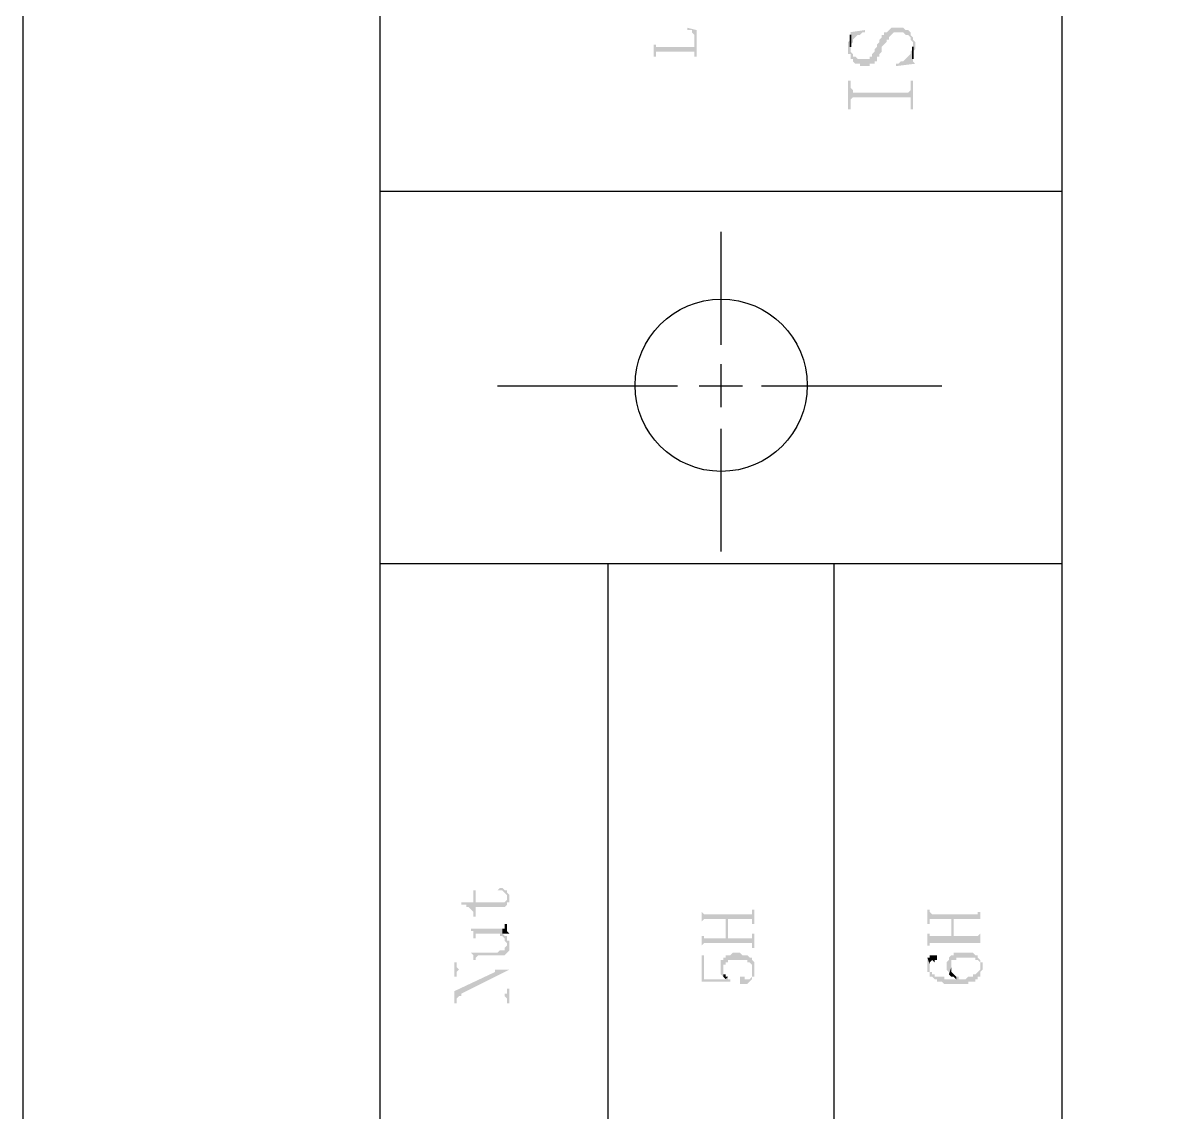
# Model space of a CAD drawing. Header units: millimetres. Extents: x 1167 to 2269, y 1197 to 1555.
# Drawn here: x 1409.28 to 1430.76, y 1433.19 to 1453.65 of the extents above; entities that cross this region are included whole.
import ezdxf

# ---------------------------------------------------------------- set-up
doc = ezdxf.new("R2010")
doc.units = ezdxf.units.MM

msp = doc.modelspace()

# ---------------------------------------------------------------- hatches: boundary and pattern name
at = {"transparency": 33554559}
for points in [[(1421.75988, 1453.55993), (1421.75988, 1453.5148), (1421.85015, 1453.5148), (1421.85015, 1453.46967), (1421.85015, 1453.46967), (1421.89528, 1453.42454), (1421.89528, 1453.01835), (1421.94041, 1453.01835), (1421.94041, 1453.5148)], [(1424.78374, 1453.19887), (1424.78374, 1453.06348), (1424.82887, 1453.06348), (1424.82887, 1452.97321), (1424.874, 1452.97321), (1424.874, 1452.92808), (1424.874, 1452.92808), (1424.91914, 1452.88295), (1425.0094, 1452.88295), (1425.0094, 1452.83782), (1425.18993, 1452.83782), (1425.18993, 1452.88295), (1425.28019, 1452.88295), (1425.28019, 1452.92808), (1425.32533, 1452.92808), (1425.32533, 1453.01835), (1425.37046, 1453.01835), (1425.37046, 1453.06348), (1425.41559, 1453.10861), (1425.41559, 1453.19887), (1425.46072, 1453.24401), (1425.46072, 1453.24401), (1425.50585, 1453.28914), (1425.50585, 1453.33427), (1425.55099, 1453.33427), (1425.55099, 1453.3794), (1425.55099, 1453.3794), (1425.59612, 1453.42454), (1425.59612, 1453.42454), (1425.64125, 1453.46967), (1425.82178, 1453.46967), (1425.86691, 1453.42454), (1425.91204, 1453.42454), (1425.95718, 1453.3794), (1425.95718, 1453.33427), (1426.00231, 1453.28914), (1426.00231, 1453.06348), (1426.00231, 1453.10861), (1426.04744, 1453.15374), (1426.04744, 1453.19887), (1426.04744, 1453.28914), (1426.00231, 1453.33427), (1426.00231, 1453.3794), (1426.00231, 1453.3794), (1425.95718, 1453.42454), (1425.95718, 1453.46967), (1425.95718, 1453.46967), (1425.91204, 1453.5148), (1425.86691, 1453.5148), (1425.82178, 1453.55993), (1425.59612, 1453.55993), (1425.55099, 1453.5148), (1425.55099, 1453.5148), (1425.50585, 1453.46967), (1425.46072, 1453.46967), (1425.46072, 1453.42454), (1425.41559, 1453.42454), (1425.41559, 1453.3794), (1425.37046, 1453.33427), (1425.37046, 1453.28914), (1425.32533, 1453.24401), (1425.32533, 1453.19887), (1425.28019, 1453.15374), (1425.28019, 1453.10861), (1425.23506, 1453.06348), (1425.23506, 1453.01835), (1425.18993, 1453.01835), (1425.18993, 1452.97321), (1424.96427, 1452.97321), (1424.91914, 1453.01835), (1424.874, 1453.01835), (1424.874, 1453.06348), (1424.874, 1453.06348), (1424.82887, 1453.10861), (1424.82887, 1453.3794), (1424.82887, 1453.33427), (1424.78374, 1453.28914), (1424.78374, 1453.24401), (1424.78374, 1453.24401)], [(1424.78374, 1453.46967), (1424.82887, 1453.46967), (1424.82887, 1453.24401), (1424.874, 1453.28914), (1424.874, 1453.33427), (1424.874, 1453.33427), (1424.91914, 1453.3794), (1424.91914, 1453.3794), (1424.96427, 1453.42454), (1425.0094, 1453.42454), (1425.05453, 1453.46967), (1425.09967, 1453.46967), (1425.09967, 1453.5148)], [(1421.12803, 1453.24401), (1421.12803, 1453.01835), (1421.17317, 1453.01835), (1421.17317, 1453.06348), (1421.17317, 1453.10861), (1421.89528, 1453.10861), (1421.89528, 1453.06348), (1421.89528, 1453.24401), (1421.89528, 1453.19887), (1421.17317, 1453.19887), (1421.17317, 1453.24401), (1421.17317, 1453.24401)], [(1425.68638, 1452.88295), (1425.68638, 1452.83782), (1426.04744, 1452.88295), (1426.00231, 1452.92808), (1426.00231, 1452.97321), (1426.00231, 1453.15374), (1425.95718, 1453.10861), (1425.95718, 1453.06348), (1425.95718, 1453.06348), (1425.91204, 1453.01835), (1425.91204, 1453.01835), (1425.86691, 1452.97321), (1425.86691, 1452.97321), (1425.82178, 1452.92808), (1425.77665, 1452.92808), (1425.73152, 1452.88295)], [(1424.78374, 1452.56702), (1424.78374, 1452.02544), (1424.82887, 1452.02544), (1424.82887, 1452.20597), (1424.874, 1452.2511), (1425.95718, 1452.2511), (1425.95718, 1452.02544), (1426.00231, 1452.02544), (1426.00231, 1452.56702), (1425.95718, 1452.56702), (1425.95718, 1452.43163), (1425.95718, 1452.3865), (1425.95718, 1452.3865), (1425.91204, 1452.34136), (1424.874, 1452.34136), (1424.874, 1452.3865), (1424.874, 1452.3865), (1424.82887, 1452.43163), (1424.82887, 1452.56702)], [(1417.51746, 1437.13182), (1417.51746, 1437.08669), (1417.60772, 1437.08669), (1417.60772, 1437.04156), (1417.65286, 1437.04156), (1417.69799, 1436.99642), (1417.69799, 1436.99642), (1417.74312, 1436.95129), (1417.74312, 1436.86103), (1417.78825, 1436.86103), (1417.78825, 1437.04156), (1418.32984, 1437.04156), (1418.37497, 1437.08669), (1418.37497, 1437.22209), (1418.37497, 1437.17695), (1418.37497, 1437.17695), (1418.32984, 1437.13182), (1417.78825, 1437.13182), (1417.78825, 1437.35748), (1417.74312, 1437.35748), (1417.74312, 1437.13182)], [(1418.19444, 1437.35748), (1418.28471, 1437.35748), (1418.32984, 1437.31235), (1418.32984, 1437.31235), (1418.37497, 1437.26722), (1418.37497, 1437.08669), (1418.37497, 1437.13182), (1418.4201, 1437.13182), (1418.4201, 1437.22209), (1418.4201, 1437.26722), (1418.37497, 1437.31235), (1418.37497, 1437.35748), (1418.32984, 1437.35748), (1418.28471, 1437.40261), (1418.23958, 1437.40261)], [(1422.03068, 1436.99642), (1422.03068, 1436.72563), (1422.03068, 1436.77076), (1422.03068, 1436.77076), (1422.07581, 1436.8159), (1422.482, 1436.8159), (1422.482, 1436.45484), (1422.52713, 1436.8159), (1422.97845, 1436.8159), (1422.97845, 1436.77076), (1422.97845, 1436.72563), (1423.02359, 1436.72563), (1423.02359, 1436.99642), (1422.97845, 1436.99642), (1422.97845, 1436.95129), (1422.97845, 1436.90616), (1422.07581, 1436.90616), (1422.03068, 1436.95129)], [(1426.2731, 1436.99642), (1426.2731, 1436.72563), (1426.31823, 1436.72563), (1426.31823, 1436.8159), (1426.72442, 1436.8159), (1426.72442, 1436.49997), (1426.76956, 1436.8159), (1427.26601, 1436.8159), (1427.26601, 1436.72563), (1427.26601, 1436.99642), (1427.26601, 1436.95129), (1427.22088, 1436.95129), (1427.22088, 1436.90616), (1426.36337, 1436.90616), (1426.31823, 1436.95129), (1426.31823, 1436.99642), (1426.31823, 1436.99642)], [(1417.69799, 1436.63537), (1417.69799, 1436.59023), (1417.74312, 1436.59023), (1417.74312, 1436.5451), (1417.74312, 1436.45484), (1417.78825, 1436.45484), (1417.78825, 1436.49997), (1417.78825, 1436.5451), (1418.23958, 1436.5451), (1418.23958, 1436.49997), (1418.28471, 1436.49997), (1418.32984, 1436.45484), (1418.32984, 1436.40971), (1418.32984, 1436.40971), (1418.37497, 1436.36457), (1418.37497, 1436.31944), (1418.37497, 1436.49997), (1418.32984, 1436.49997), (1418.28471, 1436.5451), (1418.28471, 1436.63537)], [(1418.28471, 1436.63537), (1418.28471, 1436.5451), (1418.4201, 1436.5451), (1418.37497, 1436.59023), (1418.37497, 1436.63537), (1418.37497, 1436.72563), (1418.32984, 1436.72563), (1418.32984, 1436.6805), (1418.32984, 1436.63537), (1418.32984, 1436.63537)], [(1422.03068, 1436.5451), (1422.03068, 1436.27431), (1422.03068, 1436.31944), (1422.03068, 1436.31944), (1422.07581, 1436.36457), (1422.97845, 1436.36457), (1422.97845, 1436.27431), (1423.02359, 1436.27431), (1423.02359, 1436.5451), (1422.97845, 1436.5451), (1422.97845, 1436.49997), (1422.97845, 1436.45484), (1422.52713, 1436.45484), (1422.52713, 1436.8159), (1422.482, 1436.45484), (1422.07581, 1436.45484), (1422.07581, 1436.49997), (1422.03068, 1436.49997), (1422.03068, 1436.5451)], [(1426.2731, 1436.5451), (1426.2731, 1436.31944), (1426.31823, 1436.31944), (1426.31823, 1436.36457), (1427.26601, 1436.36457), (1427.26601, 1436.31944), (1427.26601, 1436.5451), (1427.26601, 1436.5451), (1427.22088, 1436.49997), (1426.76956, 1436.49997), (1426.76956, 1436.8159), (1426.72442, 1436.49997), (1426.31823, 1436.49997), (1426.31823, 1436.5451), (1426.31823, 1436.5451)], [(1417.69799, 1436.18405), (1417.69799, 1436.18405), (1417.74312, 1436.13891), (1417.74312, 1436.09378), (1417.74312, 1436.04865), (1417.78825, 1436.04865), (1417.78825, 1436.09378), (1417.78825, 1436.09378), (1417.83339, 1436.13891), (1418.32984, 1436.13891), (1418.37497, 1436.18405), (1418.37497, 1436.18405), (1418.4201, 1436.22918), (1418.4201, 1436.31944), (1418.4201, 1436.40971), (1418.37497, 1436.40971), (1418.37497, 1436.45484), (1418.37497, 1436.49997), (1418.37497, 1436.31944), (1418.37497, 1436.31944), (1418.32984, 1436.27431), (1418.32984, 1436.22918), (1418.23958, 1436.22918), (1418.19444, 1436.18405)], [(1422.39173, 1435.91325), (1422.39173, 1435.86812), (1422.39173, 1435.77786), (1422.39173, 1435.77786), (1422.43687, 1435.73272), (1422.43687, 1435.91325), (1422.43687, 1435.95838), (1422.482, 1435.95838), (1422.482, 1436.00352), (1422.52713, 1436.00352), (1422.52713, 1436.04865), (1422.88819, 1436.04865), (1422.88819, 1436.00352), (1422.93332, 1436.00352), (1422.97845, 1435.95838), (1422.97845, 1435.91325), (1422.97845, 1435.73272), (1423.02359, 1435.73272), (1423.02359, 1435.82299), (1423.02359, 1435.91325), (1423.02359, 1436.00352), (1423.02359, 1436.00352), (1422.97845, 1436.04865), (1422.97845, 1436.09378), (1422.93332, 1436.09378), (1422.88819, 1436.13891), (1422.79792, 1436.13891), (1422.75279, 1436.18405), (1422.6174, 1436.18405), (1422.57226, 1436.13891), (1422.482, 1436.13891), (1422.482, 1436.09378), (1422.43687, 1436.09378), (1422.43687, 1436.04865), (1422.39173, 1436.04865), (1422.39173, 1435.95838), (1422.39173, 1435.95838)], [(1426.63416, 1435.91325), (1426.63416, 1435.86812), (1426.63416, 1435.86812), (1426.67929, 1435.82299), (1426.67929, 1435.77786), (1426.67929, 1435.77786), (1426.72442, 1435.91325), (1426.72442, 1435.95838), (1426.72442, 1436.04865), (1426.81469, 1436.04865), (1426.81469, 1436.09378), (1427.17575, 1436.09378), (1427.17575, 1436.04865), (1427.22088, 1436.04865), (1427.26601, 1436.00352), (1427.26601, 1435.95838), (1427.26601, 1435.77786), (1427.26601, 1435.82299), (1427.31114, 1435.86812), (1427.31114, 1435.91325), (1427.31114, 1436.00352), (1427.26601, 1436.00352), (1427.26601, 1436.04865), (1427.26601, 1436.04865), (1427.22088, 1436.09378), (1427.22088, 1436.13891), (1427.17575, 1436.13891), (1427.13061, 1436.18405), (1426.76956, 1436.18405), (1426.76956, 1436.13891), (1426.72442, 1436.13891), (1426.67929, 1436.09378), (1426.67929, 1436.04865), (1426.63416, 1436.00352), (1426.63416, 1435.95838)], [(1417.38206, 1436.00352), (1417.38206, 1435.73272), (1417.4272, 1435.73272), (1417.4272, 1435.82299), (1417.4272, 1435.82299), (1417.47233, 1435.86812), (1418.14931, 1435.86812), (1418.14931, 1435.82299), (1418.4201, 1435.86812), (1417.47233, 1435.86812), (1417.4272, 1435.91325), (1417.4272, 1436.00352)], [(1422.03068, 1436.13891), (1422.03068, 1435.64246), (1422.57226, 1435.64246), (1422.57226, 1435.68759), (1422.52713, 1435.68759), (1422.52713, 1435.73272), (1422.482, 1435.68759), (1422.07581, 1435.68759), (1422.07581, 1436.13891)], [(1426.2731, 1436.09378), (1426.31823, 1435.95838), (1426.31823, 1436.00352), (1426.31823, 1436.00352), (1426.36337, 1436.04865), (1426.36337, 1436.04865), (1426.4085, 1436.00352), (1426.4085, 1436.04865), (1426.45363, 1436.04865), (1426.45363, 1436.09378), (1426.45363, 1436.13891), (1426.31823, 1436.13891), (1426.31823, 1436.09378)], [(1426.2731, 1435.95838), (1426.2731, 1435.86812), (1426.2731, 1435.82299), (1426.31823, 1435.82299), (1426.31823, 1435.73272), (1426.36337, 1435.73272), (1426.4085, 1435.68759), (1426.45363, 1435.68759), (1426.45363, 1435.64246), (1426.54389, 1435.64246), (1426.58903, 1435.59733), (1427.04035, 1435.59733), (1427.04035, 1435.64246), (1427.17575, 1435.64246), (1427.17575, 1435.68759), (1427.22088, 1435.68759), (1427.22088, 1435.73272), (1427.26601, 1435.73272), (1427.26601, 1435.91325), (1427.26601, 1435.86812), (1427.26601, 1435.86812), (1427.22088, 1435.82299), (1427.22088, 1435.82299), (1427.17575, 1435.77786), (1427.13061, 1435.77786), (1427.13061, 1435.73272), (1427.04035, 1435.73272), (1426.99522, 1435.68759), (1426.85982, 1435.68759), (1426.85982, 1435.73272), (1426.81469, 1435.73272), (1426.81469, 1435.68759), (1426.58903, 1435.68759), (1426.58903, 1435.73272), (1426.4085, 1435.73272), (1426.4085, 1435.77786), (1426.36337, 1435.77786), (1426.36337, 1435.82299), (1426.31823, 1435.82299), (1426.31823, 1435.91325), (1426.31823, 1435.95838), (1426.2731, 1436.09378), (1426.2731, 1436.00352), (1426.2731, 1436.00352)], [(1417.38206, 1435.46193), (1417.38206, 1435.23627), (1417.4272, 1435.23627), (1417.4272, 1435.32653), (1417.4272, 1435.32653), (1417.47233, 1435.37167), (1417.51746, 1435.4168), (1418.4201, 1435.86812), (1418.14931, 1435.82299)], [(1422.43687, 1435.73272), (1422.43687, 1435.73272), (1422.482, 1435.68759), (1422.482, 1435.68759), (1422.52713, 1435.73272), (1422.482, 1435.73272), (1422.482, 1435.77786), (1422.43687, 1435.77786), (1422.43687, 1435.86812), (1422.43687, 1435.86812)], [(1422.75279, 1435.64246), (1422.75279, 1435.59733), (1422.88819, 1435.59733), (1422.93332, 1435.64246), (1422.93332, 1435.64246), (1422.97845, 1435.68759), (1422.97845, 1435.86812), (1422.97845, 1435.82299), (1422.97845, 1435.73272), (1422.97845, 1435.73272), (1422.93332, 1435.68759), (1422.84306, 1435.68759), (1422.84306, 1435.73272), (1422.75279, 1435.73272), (1422.75279, 1435.68759)], [(1426.67929, 1435.77786), (1426.72442, 1435.73272), (1426.76956, 1435.73272), (1426.81469, 1435.68759), (1426.81469, 1435.73272), (1426.81469, 1435.73272), (1426.76956, 1435.77786), (1426.76956, 1435.77786), (1426.72442, 1435.82299), (1426.72442, 1435.91325), (1426.72442, 1435.91325)], [(1417.47233, 1435.37167), (1418.32984, 1435.37167), (1418.37497, 1435.32653), (1418.37497, 1435.23627), (1418.4201, 1435.23627), (1418.4201, 1435.50706), (1418.37497, 1435.50706), (1418.37497, 1435.4168), (1418.32984, 1435.4168), (1418.32984, 1435.37167), (1417.51746, 1435.37167), (1417.51746, 1435.4168)]]:
    msp.add_hatch(color=256, dxfattribs=at).paths.add_polyline_path(points)

# ---------------------------------------------------------------- linework, layer by layer
msp.add_line((1415.98289, 1549.22789), (1415.98289, 1262.48694))
for points in [[(1829.27643, 1258.22789), (1829.27643, 1555.22789), (1409.27643, 1555.22789), (1409.27643, 1258.22789)], [(1424.82887, 1453.3794), (1424.82887, 1453.19887), (1424.82887, 1453.24401), (1424.82887, 1453.42454), (1424.82887, 1453.42454)], [(1426.00231, 1453.15374), (1426.00231, 1452.97321), (1426.00231, 1453.19887), (1426.00231, 1453.19887)]]:
    msp.add_lwpolyline(points, close=True)
for points in [[(1428.8005, 1549.22789), (1428.8005, 1262.48694)], [(1415.98297, 1450.49094), (1428.8005, 1450.49094)], [(1422.39173, 1449.7237), (1422.39173, 1447.60248)], [(1422.39173, 1447.24143), (1422.39173, 1446.42905)], [(1418.19444, 1446.83524), (1421.57936, 1446.83524)], [(1421.98555, 1446.83524), (1422.79792, 1446.83524)], [(1423.15898, 1446.83524), (1426.54389, 1446.83524)], [(1422.39173, 1446.02286), (1422.39173, 1443.72112)], [(1415.98297, 1443.49546), (1428.8005, 1443.49546)], [(1420.27052, 1443.49546), (1420.27052, 1405.81009)], [(1424.51295, 1443.49546), (1424.51295, 1405.81009)]]:
    msp.add_lwpolyline(points)
msp.add_circle((1422.39895, 1446.84254), 1.61756)

doc.saveas('drawing.dxf')
